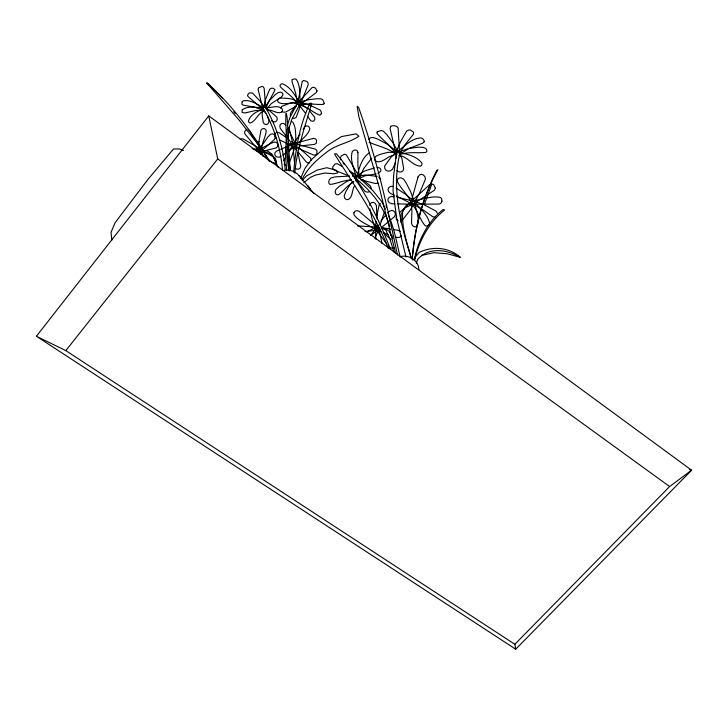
<?xml version="1.0" encoding="UTF-8"?>
<svg xmlns="http://www.w3.org/2000/svg" width="728" height="728" viewBox="0 0 728 728"><rect width="100%" height="100%" fill="white"/><g stroke="black" fill="none" stroke-linecap="round" stroke-linejoin="round"><path stroke-width="1.09" d="M401.019 222.622L401.183 214.005L405.178 207.762L414.25 203.467L415.588 200.691L406.497 205.069L402.639 211.065C401.501 227.482 407.052 243.207 411.629 258.704M412.312 258.822C414.459 227.982 422.577 196.851 437.901 169.87L436.709 170.461C423.56 196.505 415.406 225.362 412.74 254.436M412.549 260.023L412.621 257.794M285.74 147.42L285.394 154.2L286.723 170.334M290.308 115.615L290.436 113.441L295.25 105.979M287.924 138.675L288.47 129.975L291.673 119.647L300.136 103.858L298.371 101.547L289.981 117.408L287.314 125.498M286.486 129.666L285.94 147.729L288.779 170.361M376.039 221.494L375.639 226.645L379.224 227.819M293.693 172.081C295.768 148.612 299.599 124.497 310.073 103.23L311.702 103.321C305.169 126.308 296.742 149.14 294.804 173.264M378.942 227.154L378.551 230.767L381.39 231.904M376.494 217.281L379.17 204.868L380.344 203.476M414.259 260.378C417.763 241.114 427.509 221.794 442.979 209.582L444.726 209.91C428.892 222.313 418.873 241.15 414.45 260.56M414.414 260.315L415.124 257.239L419.082 252.507C432.268 245.864 449.112 247.174 460.151 257.266L447.083 253.744L433.843 252.707L421.539 255.446M369.715 205.36L370.188 203.703L371.58 202.557L373.555 202.402L375.239 203.449L376.367 205.578L377.122 218.992M379.989 225.189L384.293 212.458M260.451 154.336L261.106 152.179L258.422 151.324M396.605 215.879L396.096 217.399L396.523 219.474L398.107 220.839M416.298 263.345L417.69 259.423C428.601 246.683 447.201 249.422 460.151 257.266M424.697 203.576L431.64 184.584M358.922 177.687L359.568 175.921L365.547 174.957L377.104 176.358M354.745 185.567C351.697 189.799 353.162 196.897 348.148 199.581L346.282 199.545L344.69 198.116L344.198 195.85L345.782 191.682L350.195 184.348L353.207 181.299M300.691 178.187L305.032 168.259L311.229 159.814L326.972 145.682L341.514 136.582L356.047 133.879L358.931 136.172C348.739 143.298 335.572 144.463 325.88 152.825C316.38 160.069 307.198 168.687 302.011 179.589M395.541 162.38L392.683 169.023L390.599 170.762L388.479 171.162L386.213 170.452L384.794 168.496L384.602 166.084L391.355 156.829L395.168 153.408L397.17 154.099M289.244 163.199L294.931 147.211L293.348 146.146M374.692 238.111L378.132 231.149L375.002 229.648L370.916 235.089M355.137 178.66L356.702 175.521L349.385 170.789M289.298 151.269L292.347 145.482M274.492 134.525L275.357 132.987M293.011 144.817L293.921 143.207L291.537 141.369M261.807 149.832L260.387 152.307C264.573 156.229 268.514 161.58 274.201 163.163L275.539 162.635L276.385 161.288L275.02 157.867L266.193 152.698M303.076 129.366L304.541 126.863L306.27 125.889L307.926 126.081L309.291 127.254L309.828 128.847C308.435 134.325 303.194 137.965 299.536 142.06M283.711 160.67L285.676 157.503M300.154 134.043L294.076 142.879L296.505 144.945L298.025 143.498M265.001 107.143L269.451 100.5L275.302 94.649L278.578 92.374L280.699 92.156L282.355 92.984L283.019 94.185L282.701 95.495L281.126 97.115L271.189 103.722L266.221 109.4M266.139 108.19C267.877 101.875 272.354 95.787 275.048 89.68L273.155 88.252L271.362 88.252L269.697 89.235L265.547 99.39L263.891 107.271C269.078 109.182 275.384 104.686 281.063 107.808L282.318 109.173L282.546 110.902L281.636 112.176C276.831 114.46 272.154 109.064 267.112 110.156M377.441 225.889L376.968 226.572L378.551 228.092M356.92 182L358.094 180.335M280.498 108.144L281.772 106.352L291.691 102.593L297.079 102.175L298.08 103.613M36.4 336.254L208.754 115.879L691.6 470.224L515.715 649.212L36.4 336.254L65.811 350.605L514.842 644.298L515.715 649.212M65.811 350.605L217.718 158.913L208.754 115.879M297.161 103.603L300.264 105.26L299.317 108.836L296.232 117.254L294.585 118.282L292.656 118.327M380.881 220.93L385.449 215.461M402.347 220.084L409.991 210.392L413.358 204.796L412.13 203.667M297.643 102.448L297.06 103.112C292.72 96.351 285.512 92.301 280.216 86.659L280.08 85.249L281.09 84.093L282.637 83.793C290.144 86.796 294.567 94.649 298.808 101.137L297.643 102.448C293.866 98.043 285.758 98.171 280.089 98.071L278.205 99.026L277.632 100.373L278.05 102.066C283.52 105.988 291.091 101.21 297.215 104.195M357.293 179.661L358.968 183.392L365.101 191.455L367.322 192.156L369.542 191.746M371.69 158.067L363.645 168.678L359.905 176.913L357.275 175.23C359.523 167.203 362.044 157.521 369.46 152.771M387.624 213.058L389.152 211.429L391.591 210.465L393.475 210.838L394.995 212.294L395.359 214.387L394.494 216.626L381.354 227.627M302.22 180.453L306.515 175.93L317.18 170.079L326.772 167.704L336.163 170.225L337.874 172.845L334.061 173.792L324.861 173.018L315.643 175.057L310.647 177.204L303.74 182.655M262.508 150.095L274.247 139.639L275.33 137.628L275.266 135.981L274.256 134.525L272.463 133.852L270.461 134.307L267.831 137.037L259.978 148.23L261.206 149.95M514.842 644.298L669.614 486.541L691.6 470.224L689.589 469.687M287.915 145.7L290.053 143.553L295.604 144.827L293.502 146.41L288.042 145.109M401.547 235.581L400.036 237.064L397.652 237.592L395.477 236.937M400.072 212.248L410.601 202.248L411.52 203.103L411.438 200.637L397.115 197.27M296.469 145.491L294.239 147.384L296.933 150.596M263.818 107.662L262.344 108.882L248.002 96.496L247.52 95.122L249.267 92.902L252.498 93.038L259.605 100.573L264.564 107.043L263.818 107.662L262.617 107.862L258.04 89.135L258.877 87.615L262.062 86.459L263.299 86.823L264.155 88.261L265.656 107.353M368.723 139.194L370.488 137.783L373.255 137.492L378.241 139.294L387.906 144.544L396.169 151.005L395.45 154.008C387.751 147.82 377.85 146.182 369.187 142.269M288.779 150.987L293.775 147.138M370.625 235.381L376.731 231.067L374.565 228.137L366.648 231.841M240.195 139.539L241.259 138.793L243.125 138.939L259.332 148.257L258.222 150.86L252.061 148.567M282.646 155.164L286.149 152.78M256.42 151.251L257.985 150.214L259.914 152.298M246.646 129.266L244.562 131.741L244.817 133.852L258.112 149.731L260.533 148.257L251.688 134.48M280.999 156.156L279.343 157.139L277.195 157.121L275.512 156.083L274.747 154.418L274.993 152.78L276.522 151.078L280.162 149.54M353.817 182C347.538 184.812 343.898 191.091 338.42 194.786L336.891 194.786L335.69 193.739L335.153 191.746L335.872 189.498L339.121 186.486L346.883 181.399L351.023 179.625M355.646 180.908L357.484 179.816L355.173 177.85M377.969 173.419L380.835 171.135L380.753 169.242L379.634 167.941L377.159 167.376M287.706 146.228L292.419 144.08M281.117 149.122L286.841 146.628M296.633 105.96L285.831 112.021L283.592 112.212L281.654 111.502M299.072 105.041L305.733 113.513M407.48 148.867L399.536 151.67L399.754 154.609C408.199 151.615 417.199 153.198 425.762 152.452L426.863 151.424L426.745 149.722L425.571 148.339L422.941 147.347L418.081 147.211L408.481 148.521M259.223 152.043L261.743 151.306M263.818 110.183L262.289 109.318C256.729 111.448 250.241 114.969 248.394 120.984L248.885 122.286L250.186 123.078C256.283 121.012 257.958 112.631 264.582 110.611L263.818 110.183C260.488 112.467 263.072 118.901 263.254 122.513L264.464 124.06L265.884 124.543L267.54 124.142L268.614 122.695L268.978 120.775L267.349 115.752M263.518 151.078L275.976 147.966L277.596 146.674L277.668 143.58L276.276 142.379L274.329 142.015L271.107 143.279L260.779 148.685L261.325 150.66M298.444 104.887L301.301 104.131L306.816 108.044M400.627 256.584L402.657 256.192A15.752 14.496 -14.2 0 1 418.263 265.902L418.946 269.624M393.875 247.82L391.901 248.212L389.708 247.411L388.279 245.791M393.966 155.364C387.587 155.656 383.146 163.108 376.649 161.589L375.029 160.315L374.674 158.249L375.757 156.329L379.816 154.463L387.842 152.352L394.785 152.288L396.796 153.963M374.438 167.886C369.551 169.942 357.703 171.035 359.068 178.542L364.956 175.812L376.112 173.883M377.905 183.183L375.257 183.502L360.688 179.716M380.234 229.229L378.223 229.457L375.157 228.355L379.224 227.928M382.255 229.002L385.285 228.656L389.098 231.204L392.847 238.556M351.524 180.016C344.053 179.843 337.219 183.765 330.057 184.439L328.992 183.511L328.756 181.773L329.329 179.625L331.085 177.914L335.335 176.877L349.276 176.094M309.573 162.854L308.126 162.99L306.242 161.971L298.99 153.053M365.037 231.549L375.593 230.385L375.175 226.972L357.521 225.898M299.281 146.046L314.551 144.408L316.307 143.216L316.534 140.104L315.388 138.848L313.495 138.356L295.559 143.207L296.178 146.246M283.583 170.27L287.824 170.052A16.216 15.379 -2.3 0 1 300.7 177.896M253.89 149.067L258.34 149.04L258.813 152.134M393.348 186.413L390.654 186.395L388.697 187.633L387.988 189.589L388.543 191.528L390.69 193.603L394.467 195.159M394.585 203.804L391.8 203.776L389.252 202.675L388.088 201.11L387.96 199.081L389.207 197.324L391.5 196.405L394.23 196.797M397.488 203.849L411.566 204.295M355.455 179.024L357.193 179.079M352.361 176.203L355.437 176.312L355.992 179.579M399.736 154.354L401.92 158.495L403.721 168.914L402.766 171.035L401.137 171.954L398.908 171.917L396.997 170.507M412.603 204.049L414.714 204.186C416.58 211.029 419.756 218.91 417.271 225.871L415.797 226.799L413.859 226.717L412.366 225.434L411.493 223.25L411.921 210.893L411.256 203.967M381.508 227.573L390.936 229.138M276.822 132.323L279.142 132.705L286.195 137.456M394.048 229.657L398.626 230.43L400.163 231.404M434.944 217.162L432.787 216.744L422.486 209.5M400.391 152.871C408.117 154.263 417.235 156.584 421.976 163.29L421.831 164.947L420.475 166.212C412.294 165.666 407.407 156.393 398.953 155.392M335.199 170.407L348.994 175.903M388.224 234.489L383.283 232.66M390.254 235.208L392.292 235.927M422.941 204.35L415.561 201.702L413.95 204.659L421.639 208.927M183.42 150.414L179.361 148.94L173.555 148.94L147.875 179.516L115.024 222.823L111.011 232.387L111.848 240.104M257.93 144.281L239.239 120.275L206.77 82.974L208.345 83.684L222.659 98.28M396.36 195.987L410.956 203.403L412.266 199.891L405.805 194.458L395.977 187.915M279.743 140.004L286.659 143.225M287.615 143.68L292.383 145.928M423.951 204.714L435.863 210.983L437.346 213.067M291.473 121.576L292.965 122.322C296.514 128.556 295.459 136.482 295.868 143.434L292.884 143.853L288.861 127.118M271.48 120.803L273.446 121.867L275.12 121.849L276.649 120.912L277.231 119.092L276.804 117.117L269.724 110.847L266.293 108.872M342.351 166.539L337.155 163.691L335.08 163.955L332.723 166.976L332.823 168.523L334.27 170.088M284.066 164.219L285.476 165.129M262.681 150.405L265.32 152.125M295.541 168.341L296.851 169.196L298.535 169.169L300.027 168.177L300.791 166.266L297.761 152.143M382.282 227.6L385.767 230.066L389.708 238.293L393.912 252.006M217.718 158.913L669.614 486.541M285.731 125.025L283.665 123.523L281.945 123.405L280.398 124.379L279.807 126.172L280.289 128.447L286.222 136.118M378.706 177.086L380.08 178.151L380.608 179.962M362.608 179.388L370.416 186.049L371.289 188.315M248.066 129.411L249.768 130.876L251.206 133.579M298.908 147.584L310.701 158.322L311.266 160.215M206.77 82.974C232.223 104.923 252.216 132.569 269.569 161.125M390.891 239.63L383.265 232.396M379.652 229.138L377.304 231.122L386.859 244.171M309.928 111.348L314.651 117.244L314.842 119.337L313.914 120.894L312.367 121.294L310.756 120.73L307.425 116.189M350.077 171.444L355.255 177.286L358.203 175.002L346.382 154.964L344.663 154.163L341.277 155.91L340.458 157.503L340.74 159.76M298.899 175.412L313.677 193.238M263.618 110.638L265.875 113.359M233.752 111.775L235.135 113.459M342.988 162.844L344.389 164.573M307.616 185.476L310.456 189.116M251.433 134.571L258.167 143.48L268.769 160.824M274.765 136.445L276.121 138.247M288.161 138.657L292.365 144.708L295.067 143.016L288.061 128.829M385.449 209.127L381.536 201.328L372.863 190.636L357.503 176.085L356.201 178.933C371.726 191.291 384.248 207.243 389.799 226.49M388.233 248.248C375.166 214.196 353.553 184.63 334.516 153.963L336.4 153.744C360.178 181.554 377.204 214.815 390.29 248.858M388.297 215.015C394.44 228.346 396.624 242.897 400.209 257.002M278.278 167.595L273.446 156.293L269.469 153.335L260.733 151.724L259.104 149.568L267.913 151.224L271.753 153.954L275.111 160.861L276.722 165.92M411.365 258.668C400.782 224.752 391.382 188.907 399.854 153.362L396.614 152.079L393.593 175.967L393.02 190.527L396.614 217.881L405.951 256.966M296.842 148.903L296.223 146.747L293.093 146.756L294.449 162.289M382.1 243.634L379.17 230.184L375.721 230.94L375.839 239.33M395.659 253.435L379.188 187.096L358.886 116.726L357.13 106.233L358.576 107.344C375.648 155.382 387.105 205.223 397.488 255.082M261.916 152.243L262.626 155.983M289.462 164.046L290.517 170.288M378.041 225.007L378.351 227.018L374.92 227.291L372.172 219.401L369.879 208.9M285.185 169.433C283.429 147.256 276.194 125.871 265.156 106.616L263.081 108.226C274.292 127.245 280.799 148.721 282.573 170.68M386.159 204.686L386.413 207.216M288.588 156.775L289.007 160.934M289.162 171.007L285.758 124.06L285.84 113.732L286.413 113.386L287.205 118.136L290.053 170.434M396.105 154.154L396.232 158.231M287.833 146.246L287.924 149.477M258.995 141.405L258.959 148.312L261.479 149.677C261.762 143.025 265.629 137.119 266.248 130.685L265.529 129.302L264.127 128.537L262.399 128.774L260.979 130.139L258.995 141.405M353.945 212.84L353.926 214.66C358.813 221.576 367.804 224.533 374.756 229.056L376.695 226.262L358.995 211.257L356.756 210.647L355.036 211.257L353.945 212.84M413.622 132.332L413.495 134.116L405.369 144.271L400.163 152.37L396.687 150.769L400.409 141.969L406.561 131.167L408.672 130.03L410.601 130.103L413.622 132.332M357.93 152.307L357.894 166.002L359.295 175.503L355.965 176.14C353.981 168.314 349.631 159.496 352.343 151.451L353.817 150.296L355.728 149.968L357.111 150.541L357.93 152.307M292.183 79.616L291.964 81.318L295.677 93.284L297.206 101.756L300.136 101.693C299.554 94.394 300.591 85.877 296.378 79.534L294.867 78.788L292.183 79.616M302.275 81.509L297.979 101.101L301.019 102.566L308.226 84.666L307.88 82.628L306.797 81.372L303.512 80.48L302.275 81.509M397.552 179.316L397.179 181.126C400.573 188.643 407.635 194.203 410.947 201.984L413.595 199.727L410.628 191.701L406.251 183.165L403.603 179.106L401.283 177.878L399.017 178.051L397.552 179.316M418.018 177.022L411.584 200.073L415.215 201.165L419.719 192.738L425.425 179.197L424.934 176.649L423.332 174.957L421.339 174.301L419.601 174.857L418.018 177.022M377.204 131.877L376.84 133.178C382.309 139.931 390.235 144.972 394.885 152.707L397.625 150.851L392.465 142.133L386.513 134.325L383.429 131.222L380.981 130.485L377.204 131.877M390.654 126.572L390.09 128.556L395.413 151.424L399.445 151.224L398.143 127.937L396.542 126.317L394.321 125.762L392.092 125.771L390.654 126.572M296.405 144.099L295.404 147.056L313.413 154.973L315.57 154.909L316.762 154.008L316.98 150.669L315.57 149.213L296.405 144.099M242.187 101.802L241.878 104.332L243.188 105.141L254.545 107.125L262.362 110.01L263.418 107.471C257.275 104.468 250.496 99.481 243.343 100.773L242.187 101.802M441.969 201.137L441.268 202.921L439.366 204.049L415.26 204.177L414.651 200.409C423.141 199.554 432.168 195.359 440.577 197.525L441.723 199.044L441.969 201.137M435.335 188.106L434.516 190.154L415.515 202.53L413.094 199.754L429.656 184.648L431.959 183.975L433.597 184.566L435.335 188.106M242.278 109.682L242.024 112.34L244.863 112.986L255.81 110.465L263.154 110.583L262.653 108.235C256.074 107.189 248.148 105.76 242.278 109.682M317.053 90.909L316.243 92.556L301.474 103.749L299.354 101.283L312.157 87.487L313.968 87.324L315.543 88.206L317.053 90.909M429.629 223.542L428.828 225.17L427.136 226.117L425.298 225.817C419.892 219.838 417.981 211.002 412.394 204.832L415.442 203.13C420.775 209.209 428.146 215.27 429.629 223.542M321.321 113.614L320.593 114.769L319.301 115.079C312.74 112.112 307.125 106.861 299.827 105.214L301.228 103.048L308.845 104.777L320.029 109.937L321.23 111.775L321.321 113.614M324.224 103.321L323.56 104.35C316.216 104.968 308.472 102.894 301.001 104.723L300.609 101.747L308.845 99.654L317.162 98.708L320.984 98.817L322.923 99.982L324.224 103.321M424.169 141.778L422.786 143.125L409.209 148.421L400.546 153.708L398.28 150.969C404.959 145.691 412.021 138.202 421.012 137.901L422.868 138.811L424.096 140.395L424.169 141.778"/></g></svg>
